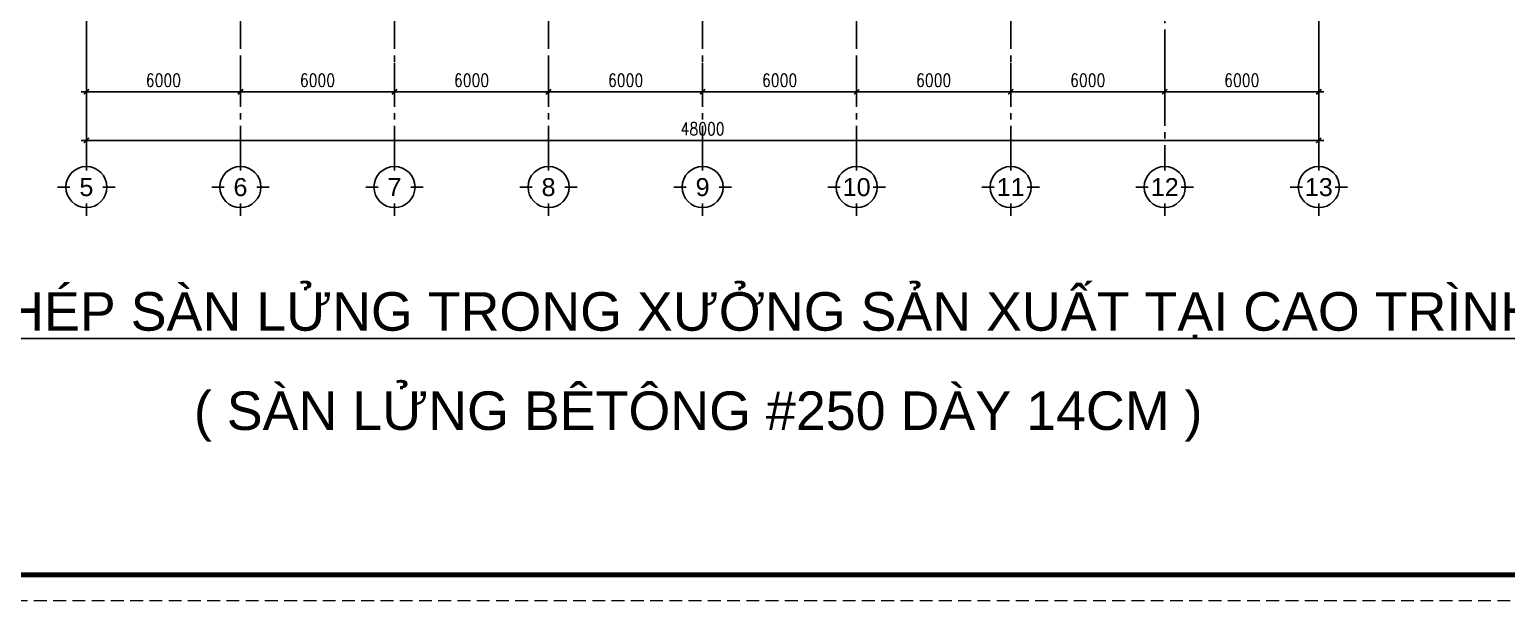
# Model space of a CAD drawing. Header units: inches. Extents: x 651127 to 1529722, y 768575 to 1021311.
# Drawn here: x 703456 to 760979, y 902511 to 924738 of the extents above; entities that cross this region are included whole.
import ezdxf
from ezdxf.enums import TextEntityAlignment as Align

# ---------------------------------------------------------------- set-up
doc = ezdxf.new("R2010")
doc.units = ezdxf.units.IN
doc.header["$LTSCALE"] = 1000
doc.header["$MEASUREMENT"] = 0
doc.linetypes.add('CENTER2', pattern=[1.125, 0.75, -0.125, 0.125, -0.125])
doc.linetypes.add('HIDDEN', pattern=[0.375, 0.25, -0.125])
doc.layers.get('DEFPOINTS').update_dxf_attribs({"color": 8, "lineweight": 9})
for name, color, linetype in [('DWGshare.com_1', 7, 'Continuous'), ('DWGshare.com_10', 7, 'Continuous'), ('DWGshare.com_4', 8, 'CENTER2'), ('DWGshare.com_6', 40, 'Continuous')]:
    doc.layers.add(name, color=color, linetype=linetype)
doc.layers.add('DWGshare.com_23', color=147, linetype='Continuous', lineweight=0)
doc.styles.add('DWGshare.com_2', font='VHELVEB.TTF')
doc.styles.add('DWGshare.com_4', font='romans.shx', dxfattribs={"width": 0.8})
doc.dimstyles.new('DWGshare.com_5', dxfattribs={"dimscale": 200, "dimtxt": 2.5, "dimasz": 1, "dimexe": 1, "dimexo": 1.5, "dimgap": 1, "dimtad": 1, "dimdec": 0, "dimzin": 0, "dimdsep": 46, "dimtxsty": 'DWGshare.com_4', "dimblk": 'DWGshare.com_1', "dimcen": 1.5, "dimdle": 1, "dimclrd": 256, "dimclre": 256, "dimclrt": 7, "dimadec": 0, "dimazin": 0, "dimtfac": 1, "dimtdec": 0, "dimtix": 1, "dimtmove": 2, "dimatfit": 3, "dimfxl": 1, "dimtolj": 1, "dimtzin": 0, "dimarcsym": 0})

# ---------------------------------------------------------------- blocks, each defined once
blk = doc.blocks.new('DWGshare.com_2')
for p, q in [((0, 320), (0, 560)), ((-320, 0), (-560, 0)), ((320, 0), (560, 0)), ((0, -320), (0, -560))]:
    blk.add_line(p, q)
blk.add_circle((0, 0), 400)
at = {"linetype": 'Continuous', "style": 'DWGshare.com_2'}
blk.add_attdef('2', text='', height=350, dxfattribs=at).set_placement((0, 0), align=Align.MIDDLE_CENTER)
blk = doc.blocks.new('DWGshare.com_1')
at = {"color": 0, "linetype": 'ByBlock', "const_width": 0.3}
blk.add_lwpolyline([(-0.5, -0.5), (0.5, 0.5)], dxfattribs=at)
blk = doc.blocks.new('*D183')
at = {"layer": 'DEFPOINTS', "color": 0, "transparency": 16777216}
for p in [(705671, 925332), (753671, 925332), (753671, 920422)]:
    blk.add_point(p, dxfattribs=at)
at = {"layer": 'DWGshare.com_23', "lineweight": -2, "transparency": 16777216}
for p, q in [((705671, 925032), (705671, 920222)), ((753671, 925032), (753671, 920222)), ((705471, 920422), (753871, 920422))]:
    blk.add_line(p, q, dxfattribs=at)
at = {"layer": 'DWGshare.com_23', "lineweight": -2, "transparency": 16777216, "xscale": 200, "yscale": 200, "zscale": 200, "rotation": 180}
blk.add_blockref('DWGshare.com_1', (705671, 920422), dxfattribs=at)
at = {"layer": 'DWGshare.com_23', "lineweight": -2, "transparency": 16777216, "xscale": 200, "yscale": 200, "zscale": 200}
blk.add_blockref('DWGshare.com_1', (753671, 920422), dxfattribs=at)
at = {"layer": 'DWGshare.com_23', "color": 7, "transparency": 16777216, "insert": (729671, 920872), "char_height": 500, "attachment_point": 5, "style": 'DWGshare.com_4'}
blk.add_mtext('\\A1;48000', dxfattribs=at)
blk = doc.blocks.new('*D184')
at = {"layer": 'DEFPOINTS', "color": 0, "transparency": 16777216}
for p in [(705671, 923746), (711671, 923803), (711671, 922314)]:
    blk.add_point(p, dxfattribs=at)
at = {"layer": 'DWGshare.com_23', "lineweight": -2, "transparency": 16777216}
for p, q in [((705671, 923446), (705671, 922114)), ((711671, 923503), (711671, 922114)), ((705471, 922314), (711871, 922314))]:
    blk.add_line(p, q, dxfattribs=at)
at = {"layer": 'DWGshare.com_23', "lineweight": -2, "transparency": 16777216, "xscale": 200, "yscale": 200, "zscale": 200, "rotation": 180}
blk.add_blockref('DWGshare.com_1', (705671, 922314), dxfattribs=at)
at = {"layer": 'DWGshare.com_23', "lineweight": -2, "transparency": 16777216, "xscale": 200, "yscale": 200, "zscale": 200}
blk.add_blockref('DWGshare.com_1', (711671, 922314), dxfattribs=at)
at = {"layer": 'DWGshare.com_23', "color": 7, "transparency": 16777216, "insert": (708671, 922764), "char_height": 500, "attachment_point": 5, "style": 'DWGshare.com_4'}
blk.add_mtext('\\A1;6000', dxfattribs=at)
blk = doc.blocks.new('*D185')
at = {"layer": 'DEFPOINTS', "color": 0, "transparency": 16777216}
for p in [(711671, 923803), (717671, 923746), (711671, 922314)]:
    blk.add_point(p, dxfattribs=at)
at = {"layer": 'DWGshare.com_23', "lineweight": -2, "transparency": 16777216}
for p, q in [((711671, 923503), (711671, 922114)), ((717671, 923446), (717671, 922114)), ((717871, 922314), (711471, 922314))]:
    blk.add_line(p, q, dxfattribs=at)
at = {"layer": 'DWGshare.com_23', "lineweight": -2, "transparency": 16777216, "xscale": 200, "yscale": 200, "zscale": 200, "rotation": 180}
blk.add_blockref('DWGshare.com_1', (711671, 922314), dxfattribs=at)
at = {"layer": 'DWGshare.com_23', "lineweight": -2, "transparency": 16777216, "xscale": 200, "yscale": 200, "zscale": 200}
blk.add_blockref('DWGshare.com_1', (717671, 922314), dxfattribs=at)
at = {"layer": 'DWGshare.com_23', "color": 7, "transparency": 16777216, "insert": (714671, 922764), "char_height": 500, "attachment_point": 5, "style": 'DWGshare.com_4'}
blk.add_mtext('\\A1;6000', dxfattribs=at)
blk = doc.blocks.new('*D186')
at = {"layer": 'DEFPOINTS', "color": 0, "transparency": 16777216}
for p in [(723671, 923803), (729671, 923746), (723671, 922314)]:
    blk.add_point(p, dxfattribs=at)
at = {"layer": 'DWGshare.com_23', "lineweight": -2, "transparency": 16777216}
for p, q in [((723671, 923503), (723671, 922114)), ((729671, 923446), (729671, 922114)), ((729871, 922314), (723471, 922314))]:
    blk.add_line(p, q, dxfattribs=at)
at = {"layer": 'DWGshare.com_23', "lineweight": -2, "transparency": 16777216, "xscale": 200, "yscale": 200, "zscale": 200, "rotation": 180}
blk.add_blockref('DWGshare.com_1', (723671, 922314), dxfattribs=at)
at = {"layer": 'DWGshare.com_23', "lineweight": -2, "transparency": 16777216, "xscale": 200, "yscale": 200, "zscale": 200}
blk.add_blockref('DWGshare.com_1', (729671, 922314), dxfattribs=at)
at = {"layer": 'DWGshare.com_23', "color": 7, "transparency": 16777216, "insert": (726671, 922764), "char_height": 500, "attachment_point": 5, "style": 'DWGshare.com_4'}
blk.add_mtext('\\A1;6000', dxfattribs=at)
blk = doc.blocks.new('*D187')
at = {"layer": 'DEFPOINTS', "color": 0, "transparency": 16777216}
for p in [(717671, 923746), (723671, 923803), (723671, 922314)]:
    blk.add_point(p, dxfattribs=at)
at = {"layer": 'DWGshare.com_23', "lineweight": -2, "transparency": 16777216}
for p, q in [((717671, 923446), (717671, 922114)), ((723671, 923503), (723671, 922114)), ((717471, 922314), (723871, 922314))]:
    blk.add_line(p, q, dxfattribs=at)
at = {"layer": 'DWGshare.com_23', "lineweight": -2, "transparency": 16777216, "xscale": 200, "yscale": 200, "zscale": 200, "rotation": 180}
blk.add_blockref('DWGshare.com_1', (717671, 922314), dxfattribs=at)
at = {"layer": 'DWGshare.com_23', "lineweight": -2, "transparency": 16777216, "xscale": 200, "yscale": 200, "zscale": 200}
blk.add_blockref('DWGshare.com_1', (723671, 922314), dxfattribs=at)
at = {"layer": 'DWGshare.com_23', "color": 7, "transparency": 16777216, "insert": (720671, 922764), "char_height": 500, "attachment_point": 5, "style": 'DWGshare.com_4'}
blk.add_mtext('\\A1;6000', dxfattribs=at)
blk = doc.blocks.new('*D188')
at = {"layer": 'DEFPOINTS', "color": 0, "transparency": 16777216}
for p in [(747671, 923803), (753671, 923746), (747671, 922314)]:
    blk.add_point(p, dxfattribs=at)
at = {"layer": 'DWGshare.com_23', "lineweight": -2, "transparency": 16777216}
for p, q in [((747671, 923503), (747671, 922114)), ((753671, 923446), (753671, 922114)), ((753871, 922314), (747471, 922314))]:
    blk.add_line(p, q, dxfattribs=at)
at = {"layer": 'DWGshare.com_23', "lineweight": -2, "transparency": 16777216, "xscale": 200, "yscale": 200, "zscale": 200, "rotation": 180}
blk.add_blockref('DWGshare.com_1', (747671, 922314), dxfattribs=at)
at = {"layer": 'DWGshare.com_23', "lineweight": -2, "transparency": 16777216, "xscale": 200, "yscale": 200, "zscale": 200}
blk.add_blockref('DWGshare.com_1', (753671, 922314), dxfattribs=at)
at = {"layer": 'DWGshare.com_23', "color": 7, "transparency": 16777216, "insert": (750671, 922764), "char_height": 500, "attachment_point": 5, "style": 'DWGshare.com_4'}
blk.add_mtext('\\A1;6000', dxfattribs=at)
blk = doc.blocks.new('*D189')
at = {"layer": 'DEFPOINTS', "color": 0, "transparency": 16777216}
for p in [(741671, 923746), (747671, 923803), (747671, 922314)]:
    blk.add_point(p, dxfattribs=at)
at = {"layer": 'DWGshare.com_23', "lineweight": -2, "transparency": 16777216}
for p, q in [((741671, 923446), (741671, 922114)), ((747671, 923503), (747671, 922114)), ((741471, 922314), (747871, 922314))]:
    blk.add_line(p, q, dxfattribs=at)
at = {"layer": 'DWGshare.com_23', "lineweight": -2, "transparency": 16777216, "xscale": 200, "yscale": 200, "zscale": 200, "rotation": 180}
blk.add_blockref('DWGshare.com_1', (741671, 922314), dxfattribs=at)
at = {"layer": 'DWGshare.com_23', "lineweight": -2, "transparency": 16777216, "xscale": 200, "yscale": 200, "zscale": 200}
blk.add_blockref('DWGshare.com_1', (747671, 922314), dxfattribs=at)
at = {"layer": 'DWGshare.com_23', "color": 7, "transparency": 16777216, "insert": (744671, 922764), "char_height": 500, "attachment_point": 5, "style": 'DWGshare.com_4'}
blk.add_mtext('\\A1;6000', dxfattribs=at)
blk = doc.blocks.new('*D190')
at = {"layer": 'DEFPOINTS', "color": 0, "transparency": 16777216}
for p in [(729671, 923746), (735671, 923803), (735671, 922314)]:
    blk.add_point(p, dxfattribs=at)
at = {"layer": 'DWGshare.com_23', "lineweight": -2, "transparency": 16777216}
for p, q in [((729671, 923446), (729671, 922114)), ((735671, 923503), (735671, 922114)), ((729471, 922314), (735871, 922314))]:
    blk.add_line(p, q, dxfattribs=at)
at = {"layer": 'DWGshare.com_23', "lineweight": -2, "transparency": 16777216, "xscale": 200, "yscale": 200, "zscale": 200, "rotation": 180}
blk.add_blockref('DWGshare.com_1', (729671, 922314), dxfattribs=at)
at = {"layer": 'DWGshare.com_23', "lineweight": -2, "transparency": 16777216, "xscale": 200, "yscale": 200, "zscale": 200}
blk.add_blockref('DWGshare.com_1', (735671, 922314), dxfattribs=at)
at = {"layer": 'DWGshare.com_23', "color": 7, "transparency": 16777216, "insert": (732671, 922764), "char_height": 500, "attachment_point": 5, "style": 'DWGshare.com_4'}
blk.add_mtext('\\A1;6000', dxfattribs=at)
blk = doc.blocks.new('*D191')
at = {"layer": 'DEFPOINTS', "color": 0, "transparency": 16777216}
for p in [(735671, 923803), (741671, 923746), (735671, 922314)]:
    blk.add_point(p, dxfattribs=at)
at = {"layer": 'DWGshare.com_23', "lineweight": -2, "transparency": 16777216}
for p, q in [((735671, 923503), (735671, 922114)), ((741671, 923446), (741671, 922114)), ((741871, 922314), (735471, 922314))]:
    blk.add_line(p, q, dxfattribs=at)
at = {"layer": 'DWGshare.com_23', "lineweight": -2, "transparency": 16777216, "xscale": 200, "yscale": 200, "zscale": 200, "rotation": 180}
blk.add_blockref('DWGshare.com_1', (735671, 922314), dxfattribs=at)
at = {"layer": 'DWGshare.com_23', "lineweight": -2, "transparency": 16777216, "xscale": 200, "yscale": 200, "zscale": 200}
blk.add_blockref('DWGshare.com_1', (741671, 922314), dxfattribs=at)
at = {"layer": 'DWGshare.com_23', "color": 7, "transparency": 16777216, "insert": (738671, 922764), "char_height": 500, "attachment_point": 5, "style": 'DWGshare.com_4'}
blk.add_mtext('\\A1;6000', dxfattribs=at)

msp = doc.modelspace()

# ---------------------------------------------------------------- linework, layer by layer
at = {"layer": 'DEFPOINTS', "linetype": 'HIDDEN', "ltscale": 2}
msp.add_lwpolyline([(651126.5, 902510.6), (819326.5, 902510.6), (819326.5, 1021310.6), (651126.5, 1021310.6)], close=True, dxfattribs=at)
at = {"layer": 'DWGshare.com_1', "const_width": 200}
msp.add_lwpolyline([(655126.5, 903510.6), (818326.5, 903510.6), (818326.5, 1020310.6), (655126.5, 1020310.6)], close=True, dxfattribs=at)
at = {"layer": 'DWGshare.com_4', "ltscale": 2}
for p, q in [((705670.6, 959232.9), (705670.6, 919291.3)), ((711670.6, 959232.9), (711670.6, 919291.3)), ((717670.6, 959232.9), (717670.6, 919291.3)), ((723670.6, 959232.9), (723670.6, 919291.3)), ((729670.6, 959232.9), (729670.6, 919291.3)), ((735670.6, 959232.9), (735670.6, 919291.3)), ((741670.6, 959232.9), (741670.6, 919291.3)), ((753670.6, 959232.9), (753670.6, 919291.3)), ((747670.6, 958491), (747670.6, 919291.3))]:
    msp.add_line(p, q, dxfattribs=at)

# ---------------------------------------------------------------- block references
at = {"layer": 'DWGshare.com_6', "linetype": 'CENTER2', "xscale": 2, "yscale": 2, "zscale": 2}
for p, values in [((705670.6, 918603.8), {'2': '5'}), ((711670.6, 918603.8), {'2': '6'}), ((717670.6, 918603.8), {'2': '7'}), ((723670.6, 918603.8), {'2': '8'}), ((729670.6, 918603.8), {'2': '9'}), ((735670.6, 918603.8), {'2': '10'}), ((741670.6, 918603.8), {'2': '11'}), ((747670.6, 918603.8), {'2': '12'}), ((753670.6, 918603.8), {'2': '13'})]:
    msp.add_blockref('DWGshare.com_2', p, dxfattribs=at).add_auto_attribs(values)

# ---------------------------------------------------------------- texts
at = {"layer": 'DWGshare.com_10', "style": 'DWGshare.com_2'}
for s, p in [('%%UMAËT BAÈNG THEÙP SAØN LÖÛNG TRONG XÖÔÛNG SAÛN XUAÁT TAÏI CAO TRÌNH +4.500', (729498.5, 913824)), ('( SAØN LÖÛNG BEÂTOÂNG #250 DAØY 14CM )', (729498.5, 909899.6))]:
    msp.add_text(s, height=1500, dxfattribs=at).set_placement(p, align=Align.MIDDLE)

# ---------------------------------------------------------------- dimensions: what is measured, and where the dimension line sits
at = {"layer": 'DWGshare.com_23'}
for base, p1, p2, picture, middle in [((753670.6, 920421.9), (705670.6, 925331.7), (753670.6, 925331.7), '*D183', (729670.6, 920871.9)), ((711670.6, 922314), (705670.6, 923746.5), (711670.6, 923802.7), '*D184', (708670.6, 922764)), ((723670.6, 922314), (717670.6, 923746.5), (723670.6, 923802.7), '*D187', (720670.6, 922764)), ((735670.6, 922314), (729670.6, 923746.5), (735670.6, 923802.7), '*D190', (732670.6, 922764)), ((747670.6, 922314), (741670.6, 923746.5), (747670.6, 923802.7), '*D189', (744670.6, 922764))]:
    dim = msp.add_linear_dim(base=base, p1=p1, p2=p2, dimstyle='DWGshare.com_5', dxfattribs=at)
    dim.commit()
    dim.dimension.update_dxf_attribs({"geometry": picture, "text_midpoint": middle})
for base, p1, p2, picture, middle in [((711670.6, 922314), (717670.6, 923746.5), (711670.6, 923802.7), '*D185', (714670.6, 922764)), ((723670.6, 922314), (729670.6, 923746.5), (723670.6, 923802.7), '*D186', (726670.6, 922764)), ((735670.6, 922314), (741670.6, 923746.5), (735670.6, 923802.7), '*D191', (738670.6, 922764)), ((747670.6, 922314), (753670.6, 923746.5), (747670.6, 923802.7), '*D188', (750670.6, 922764))]:
    dim = msp.add_linear_dim(base=base, p1=p1, p2=p2, angle=180, dimstyle='DWGshare.com_5', dxfattribs=at)
    dim.commit()
    dim.dimension.update_dxf_attribs({"geometry": picture, "text_midpoint": middle})

doc.saveas('drawing.dxf')
